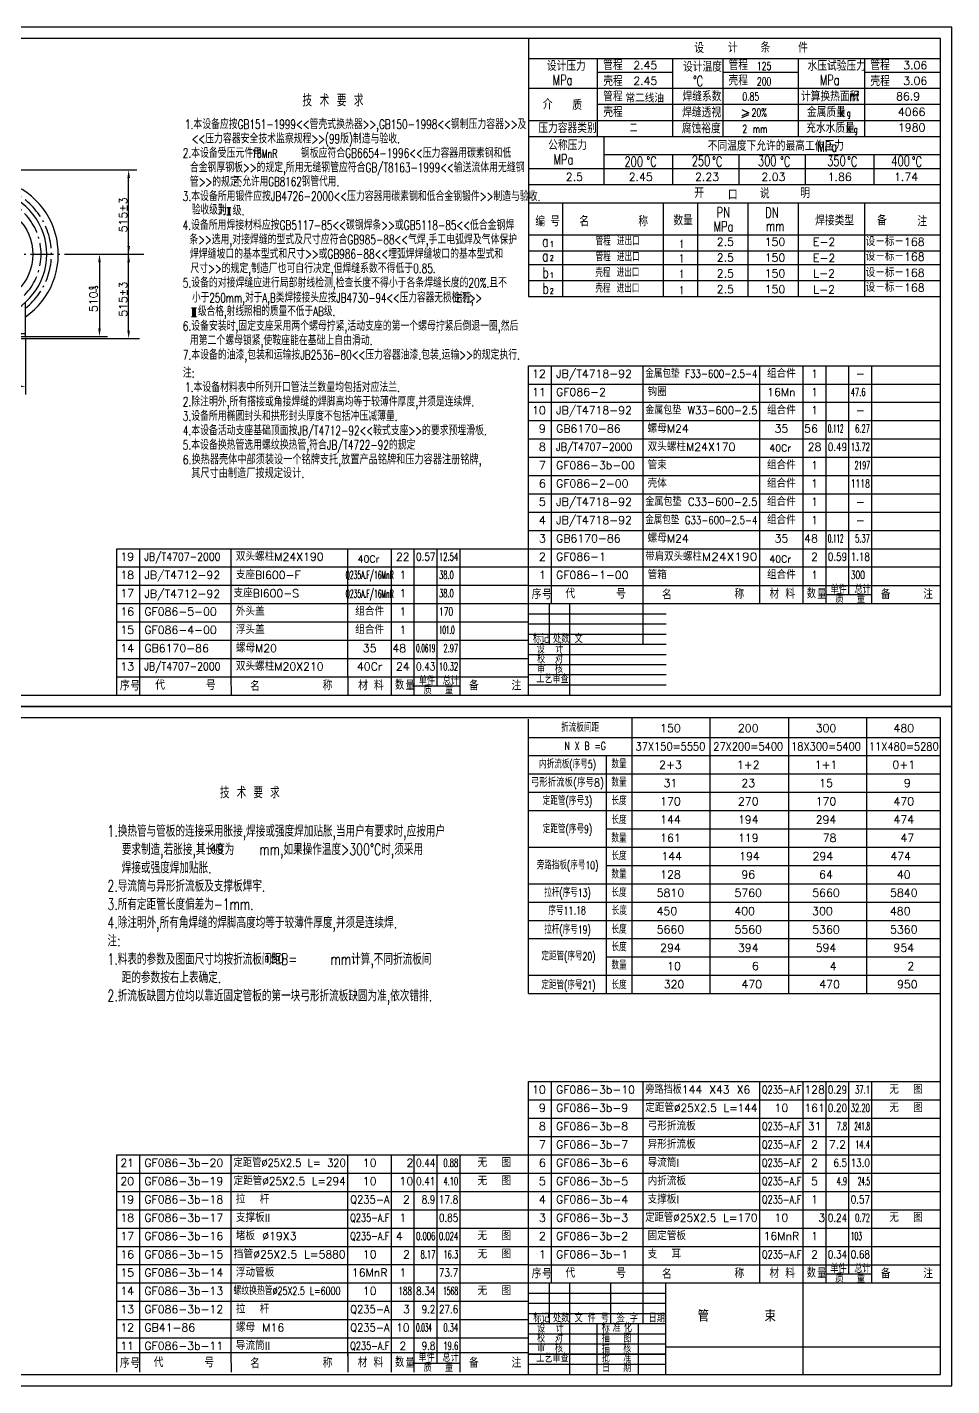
# Model space of a CAD drawing. Extents: x 0 to 2851, y -28 to 1393.
# Drawn here: x 442 to 846, y 787 to 1381 of the extents above; entities that cross this region are included whole.
import ezdxf
from ezdxf.enums import TextEntityAlignment as Align

# ---------------------------------------------------------------- set-up
doc = ezdxf.new("R2010")
doc.units = 0
doc.header["$LTSCALE"] = 8
doc.header["$MEASUREMENT"] = 0
doc.linetypes.add('CENTER', pattern=[1.85, 1.25, -0.25, 0.1, -0.25])
doc.layers.get('0').update_dxf_attribs({"linetype": 'CONTINUOUS'})
for name, color, linetype in [('1', 1, 'CONTINUOUS'), ('CC', 3, 'CONTINUOUS'), ('CW', 1, 'CONTINUOUS'), ('HZ', 1, 'CONTINUOUS'), ('X', 3, 'CONTINUOUS'), ('ZX', 1, 'CENTER')]:
    doc.layers.add(name, color=color, linetype=linetype)
doc.styles.add('HZ', font='txt', dxfattribs={"bigfont": 'hztxt'})

# ---------------------------------------------------------------- blocks, each defined once
blk = doc.blocks.new('ZTR11')
for p, q in [((399.73, 231.77), (399.73, 233.7)), ((399.73, 233.7), (401.67, 233.7)), ((402.11, 231.77), (399.73, 231.77)), ((401.51, 233.7), (402.31, 234.62)), ((419.05, 233.7), (401.56, 233.7)), ((401.97, 231.77), (419.05, 231.77)), ((402.11, 231.77), (404.23, 228.56)), ((402.31, 234.62), (416.47, 234.62)), ((416.53, 231.77), (414.54, 228.54)), ((416.47, 234.62), (424.27, 234.62)), ((417.27, 233.7), (416.47, 234.62)), ((426.86, 233.7), (419.05, 233.7)), ((419.05, 231.77), (419.05, 233.7)), ((426.86, 231.77), (419.05, 231.77)), ((424.34, 231.77), (422.16, 228.67)), ((425.08, 233.7), (424.27, 234.62)), ((426.86, 231.77), (426.86, 233.7)), ((404.23, 215.83), (404.23, 228.6)), ((404.34, 228.54), (422.53, 228.54)), ((414.53, 219.71), (414.53, 228.6)), ((417.58, 225.98), (417.58, 226.85)), ((423.77, 226.85), (417.58, 226.85)), ((417.59, 224.72), (417.59, 225.98)), ((419.15, 227.87), (418.63, 227.87)), ((418.63, 227.87), (418.63, 226.85)), ((420.69, 227.87), (419.15, 227.87)), ((419.66, 227.87), (419.66, 226.86)), ((420.69, 227.87), (422.24, 227.87)), ((421.72, 227.87), (421.72, 226.85)), ((422.24, 227.87), (422.75, 227.87)), ((422.53, 228.54), (422.53, 227.87)), ((422.75, 227.87), (422.75, 226.85)), ((423.77, 226.85), (423.77, 224.72)), ((418.71, 223.92), (417.59, 224.72)), ((423.77, 224.72), (417.59, 224.72)), ((418.71, 223.92), (418.71, 219.77)), ((422.63, 223.92), (418.71, 223.92)), ((423.77, 224.72), (422.63, 223.92)), ((422.63, 223.92), (422.63, 219.12)), ((404.24, 166.93), (404.24, 179.65)), ((398.11, 161.77), (398.11, 176.83)), ((414.54, 166.93), (414.54, 175.86)), ((418.71, 171.55), (418.71, 175.71)), ((422.63, 171.55), (422.63, 176.35)), ((436.11, 161.77), (436.11, 176.83)), ((402.11, 163.7), (404.23, 166.91)), ((404.34, 166.93), (414.54, 166.93)), ((416.53, 163.7), (414.54, 166.93)), ((417.58, 169.49), (417.58, 168.63)), ((423.77, 168.63), (417.58, 168.63)), ((418.71, 171.55), (417.59, 170.75)), ((423.77, 170.75), (417.59, 170.75)), ((417.59, 170.75), (417.59, 169.49)), ((418.63, 167.6), (418.63, 168.63)), ((419.15, 167.6), (418.63, 167.6)), ((422.63, 171.55), (418.71, 171.55)), ((420.69, 167.6), (419.15, 167.6)), ((419.66, 167.6), (419.66, 168.61)), ((420.69, 167.6), (422.24, 167.6)), ((421.72, 167.6), (421.72, 168.63)), ((422.24, 167.6), (422.75, 167.6)), ((423.77, 170.75), (422.63, 171.55)), ((422.75, 167.6), (422.75, 168.63)), ((423.77, 168.63), (423.77, 170.75)), ((399.73, 162.97), (398.11, 162.97)), ((417.11, 161.77), (398.11, 161.77)), ((403.6, 163.7), (399.73, 163.7)), ((399.73, 163.7), (399.73, 161.77)), ((401.51, 161.77), (402.31, 160.85)), ((402.31, 160.85), (416.47, 160.85)), ((403.6, 163.7), (415.18, 163.7)), ((415.18, 163.7), (419.05, 163.7)), ((417.27, 161.77), (416.47, 160.85)), ((416.47, 160.85), (424.27, 160.85)), ((417.11, 161.77), (436.11, 161.77)), ((419.05, 163.7), (419.05, 161.77)), ((436.11, 162.97), (419.05, 162.97)), ((425.08, 161.77), (424.27, 160.85)), ((436.11, 161.77), (436.11, 162.97))]:
    blk.add_line(p, q)
blk.add_circle((417.11, 197.74), 22.12)
for radius, start, end in [(33.28, 112.76542, 235.18058), (28.25, 89.05247, 95.23659), (33.28, 304.81942, 78.93858), (28.25, 117.1155, 242.89637), (28.25, 283.63788, 76.36212), (28.25, 264.77842, 270.94753)]:
    blk.add_arc((417.11, 197.74), radius, start, end)
at = {"layer": 'CC'}
for p, q in [((409.39, 235.89), (409.39, 263.13)), ((417.11, 262.9), (417.11, 240.27)), ((420.68, 235.26), (420.68, 243.9)), ((405.89, 240.87), (402.39, 240.87)), ((409.39, 240.87), (417.11, 240.87)), ((420.61, 240.87), (424.11, 240.87)), ((424.29, 234.63), (484.7, 234.63)), ((481.14, 164.34), (481.14, 232.17)), ((462.11, 197.74), (487.76, 197.74)), ((468.4, 194.24), (468.4, 164.34)), ((398.11, 162.23), (398.11, 136.47)), ((402.52, 145.93), (402.52, 165.78)), ((424.28, 160.84), (485.87, 160.84)), ((432.11, 165.63), (432.11, 145.91)), ((436.11, 161.77), (471.9, 161.77)), ((436.11, 161.13), (436.11, 136.47)), ((406.02, 148.42), (428.61, 148.42)), ((432.61, 139.97), (401.61, 139.97))]:
    blk.add_line(p, q, dxfattribs=at)
for centre in [(408.74, 267.18), (416.97, 266.9), (408.98, 127.74), (417.37, 127.74)]:
    blk.add_circle(centre, 4, dxfattribs=at)
for points in [[(405.89, 240.29), (405.89, 241.45), (409.39, 240.87)], [(420.61, 240.29), (420.61, 241.45), (417.11, 240.87)], [(481.72, 231.05), (480.56, 231.05), (481.14, 234.55)], [(468.98, 194.24), (467.81, 194.24), (468.4, 197.74)], [(481.72, 194.24), (480.55, 194.24), (481.14, 197.74)], [(481.72, 201.28), (480.56, 201.28), (481.14, 197.78)], [(468.98, 165.31), (467.81, 165.31), (468.4, 161.81)], [(481.72, 164.36), (480.56, 164.36), (481.14, 160.86)], [(406.02, 147.83), (406.02, 149), (402.52, 148.42)], [(428.61, 147.83), (428.61, 149), (432.11, 148.42)], [(401.61, 139.38), (401.61, 140.55), (398.11, 139.97)], [(432.61, 139.38), (432.61, 140.55), (436.11, 139.97)]]:
    blk.add_solid(points, dxfattribs=at)
at = {"layer": 'ZX'}
for p, q in [((417.11, 240.65), (417.11, 157.11)), ((401.02, 234.99), (401.02, 231.13)), ((409.39, 157.49), (409.39, 235.89)), ((417.76, 234.99), (417.76, 231.13)), ((420.68, 209.31), (420.68, 235.26)), ((425.57, 234.99), (425.57, 231.13)), ((420.68, 209.97), (420.68, 157.49)), ((379.05, 197.74), (462.11, 197.74)), ((417.76, 160.48), (417.76, 164.35)), ((425.57, 160.48), (425.57, 164.35)), ((409.32, 131.74), (409.32, 139.57)), ((417.11, 139.05), (417.11, 131.67))]:
    blk.add_line(p, q, dxfattribs=at)
for radius, start, end in [(30.28, 87.10739, 94.88548), (30.28, 308.87118, 79.25927), (30.28, 115.16984, 231.12882), (25.74, 120.02241, 240.35257), (25.74, 86.44787, 95.75011), (25.74, 282.72569, 77.43541), (25.74, 264.26638, 273.55213)]:
    blk.add_arc((417.11, 197.74), radius, start, end, dxfattribs=at)
at = {"style": 'HZ', "width": 0.7}
for s, height, p in [('a', 5, (408.02, 265.59)), ('1', 2, (410.65, 265.82)), ('b', 5, (416.23, 264.61)), ('1', 2, (418.79, 264.91)), ('a', 5, (408.15, 126.11)), ('2', 2, (410.68, 126.11)), ('b', 5, (416.89, 125.45)), ('2', 2, (419.51, 126.11))]:
    blk.add_text(s, height=height, dxfattribs=at).set_placement(p, align=Align.CENTER)
at = {"layer": 'X', "style": 'HZ', "width": 0.7}
for s, p in [('0', (465.59, 182.32)), ('-5', (467.66, 181.06))]:
    blk.add_text(s, height=1.7, rotation=90, dxfattribs=at).set_placement(p)
blk = doc.blocks.new('GSB2')
for p, q in [((655.94, 169.92), (655.94, 289.92)), ((701.11, 290.34), (701.11, 169.92)), ((735.15, 290.37), (735.15, 169.92)), ((769.61, 290.37), (769.61, 169.92)), ((803.66, 290.37), (803.66, 169.92)), ((690.04, 169.92), (690.04, 273.92)), ((655.94, 169.92), (835.94, 169.92))]:
    blk.add_line(p, q)
at = {"layer": '1'}
for p, q in [((655.94, 281.92), (835.94, 281.92)), ((655.94, 273.92), (835.94, 273.92)), ((655.94, 265.92), (835.94, 265.92)), ((655.94, 257.92), (835.94, 257.92)), ((655.94, 249.92), (835.94, 249.92)), ((690.04, 241.92), (835.94, 241.92)), ((655.94, 233.92), (835.94, 233.92)), ((690.04, 225.92), (835.94, 225.92)), ((655.94, 217.92), (835.94, 217.92)), ((655.94, 209.92), (835.94, 209.92)), ((655.94, 201.92), (835.94, 201.92)), ((655.94, 193.92), (835.94, 193.92)), ((690.04, 185.92), (835.94, 185.92)), ((655.94, 177.92), (835.94, 177.92))]:
    blk.add_line(p, q, dxfattribs=at)
at = {"layer": 'CC', "style": 'HZ', "width": 0.7}
blk.add_text('.18', height=3.5, dxfattribs=at).set_placement((675.75, 204.51))
at = {"layer": 'X', "style": 'HZ', "width": 0.7}
for s, p in [('折流板间距', (678.5, 284.41)), ('  N X B =G', (678.5, 276.41)), ('内折流板(序号5)', (673, 268.41)), ('数量', (695.5, 268.41)), ('数量', (695.5, 260.41)), ('定距管(序号3)', (673, 252.41)), ('长度', (695.5, 252.41)), ('定距管(序号9)', (673, 240.03)), ('长度', (695.5, 244.03)), ('数量', (695.5, 236.03)), ('长度', (695.5, 228.26)), ('旁路挡板(序号10)', (673, 224.26)), ('数量', (695.5, 220.26)), ('拉杆(序号13)', (673, 212.26)), ('长度', (695.5, 212.26)), ('序号11', (670.06, 204.37)), ('长度', (695.63, 204.37)), ('拉杆(序号19)', (673, 196.14)), ('长度', (695.5, 196.14)), ('长度', (695.53, 188.44)), ('定距管(序号20)', (673.41, 184.44)), ('数量', (695.53, 180.44)), ('定距管(序号21)', (673.41, 171.86)), ('长度', (695.53, 171.86))]:
    blk.add_text(s, height=3.5, dxfattribs=at).set_placement(p, align=Align.CENTER)
at = {"layer": 'X', "style": 'HZ', "width": 1.015873}
blk.add_text('弓形折流板(序号8)', height=3.5, dxfattribs=at).set_placement((657, 260.41), (689, 260.41), align=Align.FIT)

msp = doc.modelspace()

# ---------------------------------------------------------------- linework, layer by layer
for p, q in [((841.31, 1375.6), (30.31, 1375.6)), ((661.31, 1375.6), (661.31, 1262.87)), ((841.31, 1088.6), (841.31, 1375.6)), ((661.31, 1366.87), (841.31, 1366.87)), ((661.31, 1332.87), (841.31, 1332.87)), ((661.31, 1318.87), (841.31, 1318.87)), ((661.31, 1311.87), (841.31, 1311.87)), ((661.31, 1303.87), (841.31, 1303.87)), ((661.31, 1289.87), (841.31, 1289.87)), ((661.31, 1262.87), (841.31, 1262.87)), ((661.31, 1232.6), (841.31, 1232.6)), ((661.31, 1136.6), (661.31, 1232.6)), ((671.31, 1136.6), (671.31, 1232.6)), ((711.31, 1136.6), (711.31, 1232.6)), ((762.31, 1136.6), (762.31, 1232.6)), ((781.31, 1136.6), (781.31, 1232.6)), ((791.31, 1136.6), (791.31, 1232.6)), ((801.31, 1136.6), (801.31, 1232.6)), ((811.31, 1136.6), (811.31, 1232.6)), ((481.31, 1152.6), (661.31, 1152.6)), ((481.31, 1096.6), (481.31, 1152.6)), ((491.31, 1096.6), (491.31, 1152.6)), ((531.31, 1096.6), (531.31, 1152.6)), ((582.31, 1096.6), (582.31, 1152.6)), ((601.31, 1096.6), (601.31, 1152.6)), ((611.31, 1096.6), (611.31, 1152.6)), ((621.31, 1096.6), (621.31, 1152.6)), ((631.31, 1096.6), (631.31, 1152.6)), ((661.31, 1088.6), (661.31, 1136.55)), ((661.31, 1136.52), (841.31, 1136.52)), ((671.31, 1128.6), (671.31, 1136.55)), ((711.36, 1110.85), (711.36, 1136.58)), ((762.37, 1128.6), (762.37, 1136.6)), ((781.31, 1128.6), (781.31, 1136.6)), ((791.31, 1128.6), (791.31, 1136.55)), ((801.31, 1132.6), (801.31, 1136.6)), ((811.31, 1128.6), (811.31, 1136.55)), ((661.31, 1128.6), (841.31, 1128.6)), ((670.29, 1128.65), (670.29, 1110.85)), ((679.31, 1088.6), (679.31, 1128.65)), ((661.31, 1115.24), (721.37, 1115.24)), ((661.31, 1110.8), (721.37, 1110.8)), ((481.31, 1088.62), (481.31, 1096.62)), ((481.31, 1096.62), (661.31, 1096.62)), ((491.31, 1088.64), (491.31, 1096.64)), ((531.36, 1088.64), (531.31, 1096.64)), ((582.37, 1088.64), (582.37, 1096.64)), ((601.31, 1088.64), (601.31, 1096.64)), ((611.31, 1088.64), (611.31, 1096.64)), ((621.31, 1092.64), (621.31, 1096.64)), ((631.31, 1088.64), (631.31, 1096.64)), ((30.31, 1088.6), (841.31, 1088.6)), ((841.31, 1078.6), (30.31, 1078.6)), ((841.31, 791.6), (841.31, 1078.6)), ((661.31, 919.59), (841.31, 919.59)), ((661.31, 839.59), (661.31, 919.59)), ((671.31, 839.59), (671.31, 919.59)), ((711.31, 839.59), (711.31, 919.59)), ((762.31, 839.59), (762.31, 919.59)), ((781.31, 839.59), (781.31, 919.59)), ((791.31, 839.59), (791.31, 919.59)), ((801.31, 839.59), (801.31, 919.59)), ((811.31, 839.59), (811.31, 919.59)), ((481.31, 887.59), (661.31, 887.59)), ((481.31, 799.59), (481.31, 887.59)), ((491.31, 799.59), (491.31, 887.59)), ((531.31, 799.59), (531.31, 887.59)), ((582.31, 799.59), (582.31, 887.59)), ((601.31, 799.59), (601.31, 887.59)), ((611.31, 799.59), (611.31, 887.59)), ((621.31, 799.59), (621.31, 887.59)), ((631.31, 799.59), (631.31, 887.59)), ((661.31, 791.6), (661.31, 839.68)), ((661.31, 839.52), (841.31, 839.52)), ((671.31, 831.6), (671.31, 839.6)), ((711.36, 831.6), (711.31, 839.6)), ((762.37, 831.6), (762.37, 839.6)), ((781.31, 831.6), (781.31, 839.6)), ((791.31, 831.6), (791.31, 839.6)), ((801.31, 835.6), (801.31, 839.6)), ((811.31, 831.6), (811.31, 839.6)), ((661.31, 831.6), (841.31, 831.6)), ((670.29, 831.65), (670.29, 813.85)), ((679.31, 791.6), (679.31, 831.65)), ((697.24, 813.85), (697.24, 831.65)), ((711.36, 813.85), (711.36, 831.65)), ((721.31, 791.6), (721.31, 831.6)), ((781.31, 791.6), (781.31, 831.6)), ((661.31, 818.24), (721.37, 818.24)), ((661.31, 813.8), (721.37, 813.8)), ((691.31, 791.6), (691.31, 813.85)), ((709.31, 791.6), (709.31, 813.85)), ((721.31, 803.6), (841.31, 803.6)), ((481.31, 801.19), (661.43, 801.19)), ((481.31, 792.51), (481.31, 800.51)), ((491.31, 792.52), (491.31, 800.52)), ((531.36, 792.52), (531.31, 800.52)), ((582.37, 792.52), (582.37, 800.52)), ((601.31, 792.52), (601.31, 800.52)), ((611.31, 792.52), (611.31, 800.52)), ((621.31, 796.52), (621.31, 800.52)), ((631.31, 792.52), (631.31, 800.52)), ((661.31, 800.48), (721.37, 800.48)), ((30.31, 791.6), (841.31, 791.6))]:
    msp.add_line(p, q)
at = {"layer": '1'}
for p, q in [((791.31, 1132.6), (811.31, 1132.6)), ((661.31, 1124.12), (721.37, 1124.12)), ((661.31, 1119.68), (721.37, 1119.68)), ((661.31, 1106.36), (721.37, 1106.36)), ((661.31, 1101.92), (721.37, 1101.92)), ((721.37, 1097.48), (661.31, 1097.48)), ((661.31, 1093.04), (721.37, 1093.04)), ((611.31, 1092.64), (631.31, 1092.64)), ((791.31, 835.6), (811.31, 835.6)), ((661.31, 827.12), (721.37, 827.12)), ((661.31, 822.68), (721.37, 822.68)), ((661.31, 809.36), (721.37, 809.36)), ((661.31, 804.92), (721.37, 804.92)), ((611.31, 796.52), (631.31, 796.52)), ((721.37, 800.48), (661.31, 800.48)), ((661.31, 796.04), (721.37, 796.04))]:
    msp.add_line(p, q, dxfattribs=at)
at = {"layer": 'CW'}
for p, q in [((691.31, 1366.87), (691.31, 1332.87)), ((724.31, 1332.87), (724.31, 1366.87)), ((746.31, 1332.87), (746.31, 1366.87)), ((779.31, 1332.87), (779.31, 1366.87)), ((808.31, 1332.87), (808.31, 1366.87)), ((691.31, 1360.87), (724.31, 1360.87)), ((746.31, 1360.87), (779.31, 1360.87)), ((808.31, 1360.87), (841.31, 1360.87)), ((661.31, 1353.87), (841.31, 1353.87)), ((691.31, 1346.87), (841.31, 1346.87)), ((754.51, 1344.66), (757.55, 1343.19)), ((757.55, 1343.19), (754.51, 1341.83)), ((754.51, 1341.11), (757.55, 1342.47)), ((661.31, 1339.87), (841.31, 1339.87)), ((694.31, 1311.87), (694.31, 1332.87)), ((694.31, 1324.87), (841.31, 1324.87)), ((724.31, 1311.87), (724.31, 1324.87)), ((753.31, 1311.87), (753.31, 1324.87)), ((782.31, 1311.87), (782.31, 1324.87)), ((812.31, 1311.87), (812.31, 1324.87)), ((676.31, 1262.87), (676.31, 1303.87)), ((720.31, 1262.87), (720.31, 1303.87)), ((735.31, 1262.87), (735.31, 1303.87)), ((757.31, 1262.87), (757.31, 1303.87)), ((779.31, 1262.87), (779.31, 1303.87)), ((808.31, 1262.87), (808.31, 1303.87)), ((661.31, 1282.87), (841.31, 1282.87)), ((661.31, 1276.87), (841.31, 1276.87)), ((661.31, 1269.87), (841.31, 1269.87))]:
    msp.add_line(p, q, dxfattribs=at)
at = {"layer": 'HZ'}
for p, q in [((529.37, 1301.83), (531.14, 1301.83)), ((529.91, 1301.83), (529.91, 1298.58)), ((530.6, 1301.83), (530.6, 1298.58)), ((529.37, 1298.58), (531.14, 1298.58)), ((513.94, 1257.83), (516.08, 1257.83)), ((513.94, 1254.18), (516.08, 1254.18)), ((514.33, 1257.83), (514.33, 1254.18)), ((514.9, 1257.83), (514.9, 1254.18)), ((515.56, 1257.83), (515.56, 1254.18))]:
    msp.add_line(p, q, dxfattribs=at)
at = {"layer": 'X'}
for p, q in [((846.31, 1380.6), (5.31, 1380.6)), ((846.31, 1083.6), (846.31, 1380.6)), ((661.31, 1224.6), (841.31, 1224.6)), ((661.31, 1216.6), (841.31, 1216.6)), ((661.31, 1208.6), (841.31, 1208.6)), ((661.31, 1200.6), (841.31, 1200.6)), ((661.31, 1192.6), (841.31, 1192.6)), ((661.31, 1184.6), (841.31, 1184.6)), ((661.31, 1176.6), (841.31, 1176.6)), ((661.31, 1168.6), (841.31, 1168.6)), ((661.31, 1160.6), (841.31, 1160.6)), ((661.31, 1152.6), (841.31, 1152.6)), ((481.31, 1144.6), (661.31, 1144.6)), ((661.31, 1144.6), (841.31, 1144.6)), ((481.31, 1136.6), (661.31, 1136.6)), ((481.31, 1128.6), (661.31, 1128.6)), ((481.31, 1120.6), (661.31, 1120.6)), ((481.31, 1112.6), (661.31, 1112.6)), ((481.31, 1104.6), (661.31, 1104.6)), ((846.31, 1083.6), (5.31, 1083.6)), ((5.31, 1083.6), (846.31, 1083.6)), ((846.31, 786.6), (846.31, 1083.6)), ((661.31, 911.59), (841.31, 911.59)), ((661.31, 903.59), (841.31, 903.59)), ((661.31, 895.59), (841.31, 895.59)), ((661.31, 887.59), (841.31, 887.59)), ((481.31, 879.59), (661.31, 879.59)), ((661.31, 879.59), (841.31, 879.59)), ((481.31, 871.59), (661.31, 871.59)), ((661.31, 871.59), (841.31, 871.59)), ((481.31, 863.59), (661.31, 863.59)), ((661.31, 863.59), (841.31, 863.59)), ((481.31, 855.59), (661.31, 855.59)), ((661.31, 855.59), (841.31, 855.59)), ((481.31, 847.59), (661.31, 847.59)), ((661.31, 847.59), (841.31, 847.59)), ((481.31, 839.59), (661.31, 839.59)), ((481.31, 831.59), (661.31, 831.59)), ((481.31, 823.59), (661.31, 823.59)), ((481.31, 815.59), (661.31, 815.59)), ((481.31, 807.59), (661.31, 807.59)), ((5.31, 786.6), (846.31, 786.6)), ((5.31, 786.6), (846.31, 786.6))]:
    msp.add_line(p, q, dxfattribs=at)

# ---------------------------------------------------------------- block references
for name, p in [('ZTR11', (5.31, 1083.6)), ('GSB2', (5.31, 788.19))]:
    msp.add_blockref(name, p)

# ---------------------------------------------------------------- texts
at = {"layer": 'CC', "style": 'HZ'}
for s, p in [('515%%P3 ', (485.81, 1300.1)), ('515%%P3 ', (485.81, 1263.2)), ('510 ', (472.81, 1262.1))]:
    msp.add_text(s, height=3.5, rotation=90, dxfattribs=at).set_placement(p, align=Align.CENTER)
for s, height, p in [('40Cr', 3, (771.31, 1195.1)), ('40Cr', 3, (591.31, 1146.6)), ('40Cr', 3, (771.31, 1146.6)), ('49', 3.5, (524.99, 1019.62)), ('150', 3.5, (550.01, 971.51))]:
    msp.add_text(s, height=height, dxfattribs=at).set_placement(p, align=Align.CENTER)
at = {"layer": 'CW', "style": 'HZ', "width": 0.7}
for s, height, p in [('设', 4.5, (733.72, 1369.34)), ('计', 4.5, (748.4, 1369.4)), ('条', 4.5, (762.66, 1369.52)), ('件', 4.5, (779.13, 1369.46)), ('设计压力', 4.5, (669.27, 1361.49)), ('管程', 4.5, (693.92, 1361.88)), ('管程', 4.5, (748.7, 1361.88)), ('水压试验压力', 4.5, (783.23, 1361.49)), ('管程', 4.5, (810.7, 1361.88)), ('设计温度', 4.5, (728.82, 1361.1)), ('125', 3.5, (761.1, 1361.86)), ('MPa', 4.5, (671.85, 1355.28)), ('壳程', 4.5, (693.92, 1354.89)), ('%%DC', 4.5, (733.17, 1354.78)), ('壳程', 4.5, (748.7, 1355.15)), ('200', 3.5, (761.1, 1355.11)), ('MPa', 4.5, (788.61, 1355.28)), ('壳程', 4.5, (810.7, 1354.89)), ('介', 4.5, (667.5, 1344.76)), ('质', 4.5, (680.39, 1344.37)), ('管程', 4.5, (693.92, 1348.13)), ('焊缝系数', 4.5, (728.58, 1348.16)), ('0.85', 3.5, (754.74, 1348.51)), ('计算换热面积', 4.5, (780.36, 1348.19)), ('m', 4.5, (801.48, 1348.19)), ('2', 1.5, (804.66, 1351.1)), ('壳程', 4.5, (693.92, 1341.34)), ('焊缝透视', 4.5, (728.43, 1341.17)), ('20%', 3.5, (758.78, 1341.54)), ('金属质量', 4.5, (782.97, 1341.34)), ('k', 4.5, (797.07, 1341.34)), ('g', 3, (800.38, 1341.63)), ('压力容器类别', 4.5, (665.54, 1334.31)), ('腐蚀裕度', 4.5, (728.26, 1334.18)), ('2', 3.5, (754.74, 1334.34)), ('mm', 3.5, (759.34, 1334.34)), ('充水水质量', 4.5, (782.65, 1334.35)), ('k', 4.5, (800.13, 1334.49)), ('公称压力', 4.5, (669.83, 1326.82)), ('不同温度下允许的最高工作压力', 4.5, (739.59, 1326.55)), ('MPa', 4.5, (787.54, 1326.16)), ('g', 3, (803.44, 1334.49)), ('MPa', 4.5, (672.21, 1320.53)), ('%%DC', 4.5, (712.84, 1319.56)), ('%%DC', 4.5, (741.55, 1319.56)), ('%%DC', 4.5, (771.23, 1319.56)), ('%%DC', 4.5, (800.56, 1319.56)), ('%%DC', 4.5, (828.8, 1319.56)), ('开', 4.5, (733.72, 1305.96)), ('口', 4.5, (748.4, 1305.19)), ('说', 4.5, (762.42, 1305.74)), ('明', 4.5, (780.03, 1305.91)), ('PN', 4.5, (743.49, 1297.36)), ('DN', 4.5, (764.77, 1297.28)), ('编', 4.5, (664.25, 1293.55)), ('号', 4.5, (670.76, 1293.55)), ('名', 4.5, (683.48, 1293.55)), ('称', 4.5, (709.26, 1293.55)), ('数量', 4.5, (724.58, 1293.92)), ('MPa', 4.5, (742.2, 1291.21)), ('焊接类型', 4.5, (786.56, 1293.93)), ('备', 4.5, (813.64, 1293.92)), ('注', 4.5, (831.25, 1293.54)), ('管程', 3.519, (690.56, 1285.22)), ('mm', 4.5, (765.05, 1291.45)), ('1', 3.5, (727.12, 1284.06)), ('管程', 3.519, (690.56, 1278.36)), ('1', 3.5, (727.12, 1277.74)), ('壳程', 3.447, (690.49, 1271.5)), ('1', 3.5, (727.12, 1271)), ('壳程', 3.447, (690.49, 1264.63)), ('1', 3.5, (727.12, 1263.82))]:
    msp.add_text(s, height=height, dxfattribs=at).set_placement(p)
for s, p in [('200', (711.31, 1319.53)), ('250', (740.71, 1319.85)), ('300', (769.68, 1319.85)), ('350', (799.93, 1319.85)), ('400', (827.99, 1319.85))]:
    msp.add_text(s, height=4.5, dxfattribs=at).set_placement(p, align=Align.RIGHT)
for p in [(700.13, 1285.23), (700.13, 1278.32), (700.01, 1271.51), (700.01, 1264.6)]:
    msp.add_text('    进出口', height=3.5, dxfattribs=at).set_placement(p, align=Align.CENTER)
at = {"layer": 'HZ', "style": 'HZ'}
for s, height, width, p in [('          技 术 要 求', 5.25, 0.7, (526.79, 1345.97)), ('1.本设备应按GB151-1999<<管壳式换热器>>,GB150-1998<<钢制压力容器>>及', 4.095, 0.7, (511.05, 1336.11)), ('  <<压力容器安全技术监察规程>>(99版)制造与验收.', 4.095, 0.7, (508.92, 1329.8)), ('2.本设备受压元件用      钢板应符合GB6654-1996<<压力容器用碳素钢和低', 4.095, 0.7, (510.13, 1323.51)), ('  合金钢厚钢板>>的规定,所用无缝钢管应符合GB/T8163-1999<<输送流体用无缝钢', 4.095, 0.7, (508.11, 1317.2)), ('  管>>的规定.', 4.095, 0.7, (508.11, 1310.91)), ('不允许用GB8162钢管代用.', 4, 0.7, (532.37, 1311.05)), ('3.本设备所用锻件应按JB4726-2000<<压力容器用碳素钢和低合金钢锻件>>制造与验收. ', 4.095, 0.7, (510.12, 1304.61)), ('验收级别', 4, 0.7, (514.1, 1298.73)), ('  为 级.', 4.095, 0.7, (520.42, 1298.31)), ('4.设备所用焊接材料应按GB5117-85<<碳钢焊条>>或GB5118-85<<低合金钢焊', 4.095, 0.7, (510.05, 1292.01)), ('  条>>选用,对接焊缝的型式及尺寸应符合GB985-88<<气焊,手工电弧焊及气体保护', 4.095, 0.7, (507.89, 1285.71)), ('  焊焊缝坡口的基本型式和尺寸>>或GB986-88<<埋弧焊焊缝坡口的基本型式和', 4.095, 0.7, (508.15, 1279.41)), ('a', 5, 0.7, (667.22, 1284.54)), ('1', 2.45, 0.7, (670.54, 1284.54)), ('  尺寸>>的规定,制造厂也可自行决定,但焊缝系数不得低于0.85.', 4.095, 0.7, (508.37, 1273.1)), ('a', 5, 0.7, (667.22, 1278.16)), ('2', 2.34, 0.7, (670.54, 1278.49)), ('5.设备的对接焊缝应进行局部射线检测,检查长度不得小于各条焊缝长度的20%.且不', 4.095, 0.7, (510.13, 1266.81)), ('b', 4.89, 0.7, (667.32, 1270.86)), ('1', 2.45, 0.7, (670.54, 1270.96)), ('b', 4.89, 0.7, (667.32, 1263.95)), ('2', 2.34, 0.7, (670.54, 1264.07)), ('小于250mm,对于A,B类焊接接头应按JB4730-94<<压力容器无损检测>>', 4, 0.7, (514.16, 1260.27)), ('进行,', 4, 0.7, (628.51, 1260.01)), ('级合格,射线照相的质量不低于AB级.', 4, 0.7, (516.76, 1254.34)), ('6.设备安装时,固定支座采用两个螺母拧紧,活动支座的第一个螺母拧紧后倒退一圈,然后', 4.095, 0.7, (510.13, 1247.9)), ('  用第二个螺母锁紧,使鞍座能在基础上自由滑动.', 4.095, 0.7, (508.08, 1241.61)), ('7.本设备的油漆,包装和运输按JB2536-80<<压力容器油漆.包装.运输>>的规定执行.', 4.095, 0.7, (510.14, 1235.3)), ('注:', 4.095, 0.7, (510.14, 1227.43)), ('1.本设备材料表中所列开口管法兰数量均包括对应法兰.', 4.095, 0.7, (511.11, 1221.13)), ('2.除注明外,所有搭接或角接焊缝的焊脚高均等于较薄件厚度,并须是连续焊.', 4.095, 0.7, (510.13, 1214.82)), ('3.设备所用椭圆封头和拱形封头厚度不包括冲压减薄量.', 4.095, 0.7, (510.13, 1208.52)), ('4.本设备活动支座基础顶面按JB/T4712-92<<鞍式支座>>的要求预埋滑板.', 4.095, 0.7, (510.14, 1202.23)), ('5.本设备换热管选用螺纹换热管,符合JB/T4722-92的规定      ', 4.095, 0.7, (510.13, 1195.92)), ('.', 3.6, 0.7, (604.65, 1196.03)), ('6.换热器壳体中部须装设一个铭牌支托,放置产品铭牌和压力容器注册铭牌,', 3.96, 0.75, (510.09, 1189.52)), ('其尺寸由制造厂按规定设计.', 3.96, 0.75, (513.81, 1183.52)), ('序', 4.2, 0.75, (662.64, 1130.63)), ('号', 4.2, 0.75, (667.17, 1130.5)), ('代', 4.2, 0.75, (677.39, 1130.87)), ('号', 4.2, 0.75, (699.57, 1130.79)), ('名', 4.2, 0.75, (719.6, 1130.4)), ('称', 4.2, 0.75, (751.28, 1130.7)), ('材', 4.2, 0.75, (766.6, 1130.82)), ('料', 4.2, 0.75, (773.48, 1130.82)), ('数', 3.94, 0.75, (782.91, 1130.95)), ('量', 3.94, 0.75, (787.44, 1130.68)), ('单件', 3.5, 0.75, (793.28, 1132.93)), ('总计', 3.5, 0.75, (803.77, 1132.93)), ('备', 4.2, 0.75, (815.27, 1130.63)), ('注', 4.2, 0.75, (833.83, 1130.63)), ('质', 3.5, 0.75, (795.42, 1129)), ('量', 3.5, 0.75, (804.78, 1128.97)), ('标记', 3.5, 0.75, (663.22, 1111.41)), ('设', 3.5, 0.75, (664.84, 1107.02)), ('处数', 3.5, 0.75, (671.96, 1111.41)), ('计', 3.5, 0.75, (672.95, 1107.02)), ('文', 3.5, 0.75, (681.39, 1111.41)), ('校', 3.5, 0.75, (665, 1102.63)), ('对', 3.5, 0.75, (672.78, 1102.63)), ('审', 3.5, 0.75, (665, 1098.24)), ('核', 3.5, 0.75, (672.78, 1098.24)), ('序', 4.2, 0.75, (482.64, 1090.67)), ('号', 4.2, 0.75, (487.17, 1090.54)), ('代', 4.2, 0.75, (498.06, 1090.9)), ('号', 4.2, 0.75, (520.24, 1090.83)), ('名', 4.2, 0.75, (539.6, 1090.44)), ('称', 4.2, 0.75, (571.28, 1090.73)), ('材', 4.2, 0.75, (586.81, 1090.73)), ('料', 4.2, 0.75, (593.69, 1090.73)), ('数', 3.94, 0.75, (602.91, 1090.99)), ('量', 3.94, 0.75, (607.44, 1090.71)), ('单件', 3.5, 0.75, (613.28, 1092.99)), ('总计', 3.5, 0.75, (623.74, 1092.99)), ('备', 4.2, 0.75, (635.27, 1090.66)), ('注', 4.2, 0.75, (653.83, 1090.66)), ('工艺审查', 3.5, 0.75, (664.65, 1093.85)), ('质', 3.5, 0.75, (615.42, 1089.03)), ('量', 3.5, 0.75, (624.78, 1089.01)), ('           技 术 要 求', 5, 0.7, (489.03, 1043.47)), ('1.换热管与管板的连接采用胀接,焊接或强度焊加贴胀,当用户有要求时,应按用户', 5, 0.7, (477.19, 1026.67)), ('  要求制造,若胀接,其长度为   mm,如果操作温度>300%%DC时,须采用', 5, 0.7, (477.19, 1018.67)), ('  焊接或强度焊加贴胀.', 5, 0.7, (477.19, 1010.67)), ('2.导流筒与异形折流板及支撑板焊牢.', 5, 0.7, (477.19, 1002.67)), ('3.所有定距管长度偏差为-1mm.', 5, 0.7, (477.19, 994.67)), ('4.除注明外,所有角焊缝的焊脚高度均等于较薄件厚度,并须是连续焊.', 5, 0.7, (477.19, 986.67)), ('注:', 5, 0.7, (477.19, 978.67)), ('1.料表的参数及图面尺寸均按折流板间距B=    mm计算,不同折流板间', 5, 0.7, (477.19, 970.67)), ('  距的参数按右上表确定.', 5, 0.7, (477.19, 962.67)), ('2.折流板缺圆方位均以靠近固定管板的第一块弓形折流板缺圆为准,依次错排.', 5, 0.7, (477.19, 954.67)), ('序', 4.2, 0.75, (662.64, 833.63)), ('号', 4.2, 0.75, (667.17, 833.5)), ('代', 4.2, 0.75, (677.39, 833.87)), ('号', 4.2, 0.75, (699.57, 833.79)), ('名', 4.2, 0.75, (719.6, 833.4)), ('称', 4.2, 0.75, (751.28, 833.7)), ('材', 4.2, 0.75, (766.6, 833.82)), ('料', 4.2, 0.75, (773.48, 833.82)), ('数', 3.94, 0.75, (782.91, 833.95)), ('量', 3.94, 0.75, (787.44, 833.68)), ('单件', 3.5, 0.75, (793.2, 836.05)), ('总计', 3.5, 0.75, (803.69, 836.05)), ('备', 4.2, 0.75, (815.27, 833.63)), ('注', 4.2, 0.75, (833.83, 833.63)), ('质', 3.5, 0.75, (795.42, 831.88)), ('量', 3.5, 0.75, (804.78, 831.85)), ('标记', 3.5, 0.75, (663.35, 814.41)), ('设', 3.5, 0.75, (665, 810.02)), ('处数', 3.5, 0.75, (671.96, 814.41)), ('计', 3.5, 0.75, (673.11, 810.02)), ('文', 3.5, 0.75, (681.39, 814.41)), ('件', 3.5, 0.75, (687.13, 814.41)), ('号', 3.5, 0.75, (692.86, 814.41)), ('标', 3.5, 0.75, (693.27, 810.02)), ('准', 3.5, 0.75, (698.02, 810.15)), ('签', 3.5, 0.75, (699.83, 814.4)), ('化', 3.5, 0.75, (702.94, 810.15)), ('字', 3.5, 0.75, (705.57, 814.41)), ('日期', 3.5, 0.75, (713.77, 814.41)), ('校', 3.5, 0.75, (665, 805.63)), ('对', 3.5, 0.75, (672.78, 805.63)), ('描', 3.5, 0.75, (693.27, 805.63)), ('图', 3.5, 0.75, (702.7, 805.63)), ('审', 3.5, 0.75, (665, 801.24)), ('核', 3.5, 0.75, (672.78, 801.24)), ('描', 3.5, 0.75, (693.27, 801.05)), ('核', 3.5, 0.75, (702.67, 801.24)), ('序', 4.2, 0.75, (482.64, 794.55)), ('号', 4.2, 0.75, (487.17, 794.42)), ('代', 4.2, 0.75, (497.39, 794.79)), ('号', 4.2, 0.75, (519.57, 794.71)), ('名', 4.2, 0.75, (539.6, 794.32)), ('称', 4.2, 0.75, (571.28, 794.62)), ('材', 4.2, 0.75, (586.6, 794.74)), ('料', 4.2, 0.75, (593.48, 794.74)), ('数', 3.94, 0.75, (602.91, 794.87)), ('量', 3.94, 0.75, (607.44, 794.6)), ('单件', 3.5, 0.75, (613.12, 797.19)), ('质', 3.5, 0.75, (615.42, 792.8)), ('总计', 3.5, 0.75, (623.61, 797.19)), ('量', 3.5, 0.75, (624.78, 792.77)), ('备', 4.2, 0.75, (635.27, 794.55)), ('注', 4.2, 0.75, (653.83, 794.55)), ('工艺审查', 3.5, 0.75, (664.65, 796.85)), ('批', 3.5, 0.75, (693.28, 797.05)), ('日', 3.5, 0.75, (693.28, 792.66)), ('期', 3.5, 0.75, (702.63, 792.66)), ('准', 3.5, 0.75, (702.65, 797.07))]:
    msp.add_text(s, height=height, dxfattribs=dict(at, width=width)).set_placement(p)
at = {"layer": 'HZ', "style": 'HZ', "width": 0.7}
msp.add_text('16MnR', height=3.6, dxfattribs=at).set_placement((545.9, 1323.54), align=Align.CENTER)
at = {"layer": 'X', "style": 'HZ'}
for s, height, p in [('2.45', 3.5, (712.31, 1362.2)), ('3.06', 3.5, (830.31, 1362.2)), ('2.45', 3.5, (712.31, 1355.4)), ('3.06', 3.5, (830.31, 1355.4)), ('常二线油', 3.5, (712.05, 1347.71)), ('86.9  ', 3.5, (830.31, 1348.6)), ('4066 ', 3.5, (830.31, 1341.8)), ('1980 ', 3.5, (830.31, 1335)), ('2.5', 3.5, (681.31, 1313.4)), ('2.45', 3.5, (710.31, 1313.4)), ('2.23', 3.5, (739.31, 1313.4)), ('2.03', 3.5, (768.31, 1313.4)), ('1.86', 3.5, (797.31, 1313.4)), ('1.74', 3.5, (826.31, 1313.4)), ('2.5', 3.5, (747.31, 1285)), ('150', 3.5, (769.01, 1285)), ('E-2', 3.5, (790.47, 1285)), ('设－标－168', 3.5, (821.53, 1285)), ('2.5', 3.5, (747.31, 1278.1)), ('150', 3.5, (769.01, 1278.1)), ('E-2', 3.5, (790.47, 1277.95)), ('设－标－168', 3.5, (821.53, 1278.52)), ('2.5', 3.5, (747.31, 1271.2)), ('150', 3.5, (769.01, 1271.2)), ('L-2', 3.5, (790.47, 1271.2)), ('设－标－168', 3.5, (821.53, 1271.47)), ('2.5', 3.5, (747.31, 1264.3)), ('150', 3.5, (769.01, 1264.3)), ('L-2', 3.5, (790.47, 1264.15)), ('设－标－168', 3.5, (821.53, 1264.98)), ('组合件', 3.5, (771.81, 1227.35)), ('1', 3.5, (786.31, 1227.35)), ('-', 3.5, (806.31, 1227.35)), ('16Mn', 3.5, (771.81, 1219.35)), ('1', 3.5, (786.31, 1219.35)), ('组合件', 3.5, (771.81, 1211.35)), ('1', 3.5, (786.31, 1211.35)), ('-', 3.5, (806.31, 1211.35)), ('35', 3.5, (771.81, 1203.35)), ('56 ', 3.5, (786.31, 1203.35)), ('28', 3.5, (786.31, 1195.35)), ('组合件', 3.5, (771.81, 1187.35)), ('1', 3.5, (786.31, 1187.35)), ('组合件', 3.5, (771.81, 1179.35)), ('1', 3.5, (786.31, 1179.35)), ('组合件', 3.5, (771.81, 1171.35)), ('1', 3.5, (786.31, 1171.35)), ('-', 3.5, (806.31, 1171.35)), ('组合件', 3.5, (771.81, 1163.35)), ('1', 3.5, (786.31, 1163.35)), ('-', 3.5, (806.31, 1163.35)), ('35', 3.5, (771.81, 1155.35)), ('48 ', 3.5, (786.31, 1155.35)), ('22', 3.5, (606.31, 1147.35)), ('2', 3.5, (786.31, 1147.35)), ('1', 3.5, (606.31, 1139.35)), ('组合件', 3.5, (771.81, 1139.35)), ('1', 3.5, (786.31, 1139.35)), ('1', 3.5, (606.31, 1131.35)), ('组合件', 3.5, (591.81, 1123.35)), ('1', 3.5, (606.31, 1123.35)), ('组合件', 3.5, (591.81, 1115.35)), ('1', 3.5, (606.31, 1115.35)), ('35', 3.5, (591.81, 1107.35)), ('48 ', 3.5, (606.31, 1107.35)), ('40Cr', 3.5, (591.81, 1099.35)), ('24', 3.5, (606.31, 1099.35)), ('150', 3.5, (723.31, 1072.39)), ('200', 3.5, (757.31, 1072.39)), ('300', 3.5, (791.31, 1072.39)), ('480', 3.5, (825.31, 1072.39)), ('2+3', 3.5, (723.31, 1056.39)), ('1+2', 3.5, (757.31, 1056.39)), ('1+1', 3.5, (791.31, 1056.39)), ('0+1', 3.5, (825.31, 1056.39)), ('31', 3.5, (723.31, 1048.39)), ('23', 3.5, (757.31, 1048.39)), ('15', 3.5, (791.31, 1048.39)), (' 9', 3.5, (825.31, 1048.39)), ('170', 3.5, (723.31, 1040.39)), ('270', 3.5, (757.31, 1040.39)), ('170', 3.5, (791.31, 1040.39)), ('470', 3.5, (825.31, 1040.39)), ('144', 3.5, (723.31, 1032.39)), ('194', 3.5, (757.31, 1032.39)), ('294', 3.5, (791.31, 1032.39)), ('474', 3.5, (825.31, 1032.39)), ('161', 3.5, (723.31, 1024.39)), ('119', 3.5, (757.31, 1024.39)), (' 78', 3.5, (791.31, 1024.39)), (' 47', 3.5, (825.31, 1024.39)), ('144', 3.5, (723.83, 1016.39)), ('194', 3.5, (757.83, 1016.39)), ('294', 3.5, (789.93, 1016.39)), ('474', 3.5, (823.93, 1016.39)), ('128', 3.5, (723.31, 1008.39)), ('96', 3.5, (757.31, 1008.39)), ('64', 3.5, (791.31, 1008.39)), ('40', 3.5, (825.31, 1008.39)), ('5810', 3.5, (723.31, 1000.39)), ('5760', 3.5, (757.31, 1000.39)), ('5660', 3.5, (791.31, 1000.39)), ('5840', 3.5, (825.31, 1000.39)), ('450 ', 3.5, (723.31, 992.39)), ('400 ', 3.5, (757.31, 992.39)), ('300 ', 3.5, (791.31, 992.39)), ('480 ', 3.5, (825.31, 992.39)), ('5660', 3.5, (723.31, 984.39)), ('5560', 3.5, (757.31, 984.39)), ('5360', 3.5, (791.31, 984.39)), ('5360', 3.5, (825.31, 984.39)), ('294', 3.5, (723.31, 976.39)), ('394', 3.5, (757.31, 976.39)), ('594', 3.5, (791.31, 976.39)), ('954', 3.5, (825.31, 976.39)), (' 10', 3.5, (723.31, 968.39)), ('  6', 3.5, (757.31, 968.39)), ('  4', 3.5, (791.31, 968.39)), ('  2', 3.5, (825.31, 968.39)), (' 320', 3.5, (723.31, 960.39)), (' 470', 3.5, (757.31, 960.39)), (' 470', 3.5, (791.31, 960.39)), (' 950', 3.5, (825.31, 960.39)), ('128', 3.5, (786.31, 914.34)), ('无  图', 3.5, (826.31, 914.34)), ('10', 3.5, (771.81, 906.34)), ('161', 3.5, (786.31, 906.34)), ('无  图', 3.5, (826.31, 906.34)), ('31', 3.5, (786.31, 898.34)), ('2', 3.5, (786.31, 890.34)), ('7.2', 3.5, (796.31, 890.34)), ('10', 3.5, (591.81, 882.34)), ('  2', 3.5, (606.31, 882.34)), ('无  图', 3.5, (646.31, 882.34)), ('2', 3.5, (786.31, 882.34)), ('10', 3.5, (591.81, 874.34)), (' 10', 3.5, (606.31, 874.34)), ('无  图', 3.5, (646.31, 874.34)), ('5', 3.5, (786.31, 874.34)), (' 2', 3.5, (606.31, 866.34)), ('1', 3.5, (786.31, 866.34)), ('1', 3.5, (606.31, 858.34)), ('10', 3.5, (771.81, 858.34)), ('  3', 3.5, (786.31, 858.34)), ('无  图', 3.5, (826.31, 858.34)), ('4 ', 3.5, (606.31, 850.34)), ('无  图', 3.5, (646.31, 850.34)), ('16MnR', 3.5, (771.81, 850.34)), ('1', 3.5, (786.31, 850.34)), ('10', 3.5, (591.81, 842.34)), (' 2', 3.5, (606.31, 842.34)), ('无  图', 3.5, (646.31, 842.34)), ('2', 3.5, (786.31, 842.34)), ('16MnR', 3.5, (591.81, 834.34)), ('1', 3.5, (606.31, 834.34)), ('10', 3.5, (591.81, 826.34)), ('无  图', 3.5, (646.31, 826.34)), (' 3', 3.5, (606.31, 818.34)), ('管     束', 5, (752.31, 814.69)), ('10', 3.5, (606.31, 810.34)), ('2', 3.5, (606.31, 802.34))]:
    msp.add_text(s, height=height, dxfattribs=at).set_placement(p, align=Align.CENTER)
for s, width, p in [('二', 0.7, (707.17, 1334.67)), ('Q235A.F/16MnR', 0.45, (591.81, 1139.35)), ('Q235A.F/16MnR', 0.45, (591.81, 1131.18)), ('37X150=5550', 0.9, (723.31, 1064.39)), ('27X200=5400', 0.9, (757.31, 1064.39)), ('18X300=5400', 0.9, (791.31, 1064.39)), ('11X480=5280', 0.9, (825.31, 1064.39))]:
    msp.add_text(s, height=3.5, dxfattribs=dict(at, width=width)).set_placement(p, align=Align.CENTER)
for s, p in [('12', (668.81, 1227.35)), ('11', (668.81, 1219.35)), ('10', (668.81, 1211.35)), ('9', (668.81, 1203.35)), ('8', (668.81, 1195.35)), ('7', (668.81, 1187.35)), ('6', (668.81, 1179.35)), ('5', (668.81, 1171.35)), ('4', (668.81, 1163.35)), ('3', (668.81, 1155.35)), ('19', (488.81, 1147.35)), ('2', (668.81, 1147.35)), ('18', (488.81, 1139.35)), ('1', (668.81, 1139.35)), ('17', (488.81, 1131.35)), ('16', (488.81, 1123.35)), ('15', (488.81, 1115.35)), ('14', (488.81, 1107.35)), ('13', (488.81, 1099.35)), ('10', (668.81, 914.34)), ('9', (668.81, 906.34)), ('8', (668.81, 898.34)), ('7', (668.81, 890.34)), ('21', (488.81, 882.34)), ('6', (668.81, 882.34)), ('20', (488.81, 874.34)), ('5', (668.81, 874.34)), ('19', (488.81, 866.34)), ('4', (668.81, 866.34)), ('18', (488.81, 858.34)), ('3', (668.81, 858.34)), ('17', (488.81, 850.34)), ('2', (668.81, 850.34)), ('16', (488.81, 842.34)), ('1', (668.81, 842.34)), ('15', (488.81, 834.34)), ('14', (488.81, 826.34)), ('13', (488.81, 818.34)), ('12', (488.81, 810.34)), ('11', (488.81, 802.34))]:
    msp.add_text(s, height=3.5, dxfattribs=at).set_placement(p, align=Align.RIGHT)
for s, p in [('JB/T4718-92', (673.31, 1227.35)), ('GF086-2', (673.31, 1219.35)), ('钩圈', (713.31, 1219.35)), ('JB/T4718-92', (673.31, 1211.35)), ('GB6170-86', (673.31, 1203.35)), ('螺母M24', (713.31, 1203.35)), ('双头螺柱M24X170', (713.31, 1195.35)), ('GF086-3b-00', (673.31, 1187.35)), ('管束', (713.31, 1187.35)), ('GF086-2-00', (673.31, 1179.35)), ('壳体', (713.31, 1179.35)), ('JB/T4718-92', (673.31, 1171.35)), ('JB/T4718-92', (673.31, 1163.35)), ('GB6170-86', (673.31, 1155.35)), ('螺母M24', (713.31, 1155.35)), ('双头螺柱M24X190', (533.31, 1147.35)), ('GF086-1', (673.31, 1147.35)), ('JB/T4712-92', (493.31, 1139.35)), ('支座BI600-F', (533.31, 1139.35)), ('GF086-1-00', (673.31, 1139.35)), ('管箱', (713.31, 1139.35)), ('JB/T4712-92', (493.31, 1131.18)), ('支座BI600-S', (532.31, 1131.35)), ('GF086-5-00', (493.31, 1123.35)), ('外头盖', (533.31, 1123.35)), ('GF086-4-00', (493.31, 1115.35)), ('浮头盖', (533.31, 1115.35)), ('GB6170-86', (493.31, 1107.35)), ('螺母M20', (533.31, 1107.35)), ('双头螺柱M20X210', (533.31, 1099.35)), ('GF086-3b-10', (673.31, 914.34)), ('GF086-3b-9', (673.31, 906.34)), ('GF086-3b-8', (673.31, 898.34)), ('弓形折流板', (713.31, 898.34)), ('GF086-3b-7', (673.31, 890.34)), ('异形折流板', (713.31, 890.34)), ('GF086-3b-20', (493.31, 882.34)), ('GF086-3b-6', (673.31, 882.34)), ('导流筒I', (713.31, 882.34)), ('GF086-3b-19', (493.31, 874.34)), ('GF086-3b-5', (673.31, 874.34)), ('内折流板', (713.31, 874.34)), ('GF086-3b-18', (493.31, 866.34)), ('拉  杆', (533.31, 866.34)), ('GF086-3b-4', (673.31, 866.34)), ('支撑板I', (713.31, 866.34)), ('GF086-3b-17', (493.31, 858.34)), ('支撑板II', (533.31, 858.34)), ('GF086-3b-3', (673.31, 858.34)), ('GF086-3b-16', (493.31, 850.34)), ('堵板 %%C19X3 ', (533.31, 850.34)), ('GF086-3b-2', (673.31, 850.34)), ('固定管板', (713.31, 850.34)), ('GF086-3b-15', (493.31, 842.34)), ('GF086-3b-1', (673.31, 842.34)), ('支  耳', (713.31, 842.34)), ('GF086-3b-14', (493.31, 834.34)), ('浮动管板', (533.31, 834.34)), ('GF086-3b-13', (493.31, 826.34)), ('GF086-3b-12', (493.31, 818.34)), ('拉  杆', (533.31, 818.34)), ('GB41-86', (493.31, 810.34)), ('螺母 M16 ', (533.31, 810.34)), ('GF086-3b-11', (493.31, 802.34)), ('导流筒II', (533.31, 802.34))]:
    msp.add_text(s, height=3.5, dxfattribs=at).set_placement(p)
for s, width, p, p2 in [('金属包垫 F33-600-2.5-4', 0.865769, (712.31, 1227.35), (761.31, 1227.35)), ('47.6 ', 0.625445, (802.11, 1219.35), (810.51, 1219.35)), ('金属包垫 W33-600-2.5', 0.965255, (712.31, 1211.35), (761.31, 1211.35)), ('0.112 ', 0.59941, (792.11, 1203.35), (800.51, 1203.35)), (' 6.27', 0.684944, (802.11, 1203.35), (810.51, 1203.35)), ('0.49', 0.847059, (792.11, 1195.35), (800.51, 1195.35)), ('13.72', 0.654545, (802.11, 1195.35), (810.51, 1195.35)), (' 2197', 0.625445, (802.11, 1187.35), (810.51, 1187.35)), ('1118', 0.9, (802.11, 1179.35), (810.51, 1179.35)), ('金属包垫 C33-600-2.5', 0.987961, (712.31, 1171.35), (761.31, 1171.35)), ('金属包垫 G33-600-2.5-4', 0.865769, (712.31, 1163.35), (761.31, 1163.35)), ('0.112 ', 0.59941, (792.11, 1155.35), (800.51, 1155.35)), (' 5.37', 0.684944, (802.11, 1155.35), (810.51, 1155.35)), ('0.57', 0.847059, (612.11, 1147.35), (620.51, 1147.35)), ('12.54', 0.654545, (622.11, 1147.35), (630.51, 1147.35)), ('带肩双头螺柱M24X190', 1.150685, (712.31, 1147.35), (761.31, 1147.35)), ('0.59', 0.847059, (792.11, 1147.35), (800.51, 1147.35)), ('1.18', 1.028571, (802.11, 1147.35), (810.51, 1147.35)), ('38.0 ', 0.653843, (622.11, 1139.35), (630.51, 1139.35)), ('300 ', 0.756954, (802.11, 1139.35), (810.51, 1139.35)), ('38.0 ', 0.653843, (622.11, 1131.35), (630.51, 1131.35)), ('170 ', 0.798952, (622.11, 1123.35), (630.51, 1123.35)), ('101.0 ', 0.625445, (622.11, 1115.35), (630.51, 1115.35)), ('0.0619', 0.553846, (612.11, 1107.35), (620.51, 1107.35)), (' 2.97', 0.684944, (622.11, 1107.35), (630.51, 1107.35)), ('0.43', 0.847059, (612.11, 1099.35), (620.51, 1099.35)), ('10.32', 0.685714, (622.11, 1099.35), (630.51, 1099.35)), ('旁路挡板144 X43 X6 ', 1.062338, (712.31, 914.34), (761.31, 914.34)), ('Q235-A.F', 0.702041, (763.31, 914.34), (780.51, 914.34)), ('0.29', 0.847059, (792.11, 914.34), (800.51, 914.34)), (' 37.1', 0.756954, (802.11, 914.34), (810.51, 914.34)), ('定距管%%C25X2.5 L=144', 0.987961, (712.31, 906.34), (761.31, 906.34)), ('0.20', 0.9, (792.11, 906.34), (800.51, 906.34)), ('32.20', 0.626087, (802.11, 906.34), (810.51, 906.34)), ('Q235-A.F', 0.702041, (763.31, 898.34), (780.51, 898.34)), ('  7.8', 0.797906, (792.11, 898.34), (800.51, 898.34)), (' 241.8', 0.575456, (802.11, 898.34), (810.51, 898.34)), ('Q235-A.F', 0.702041, (763.31, 890.34), (780.51, 890.34)), (' 14.4', 0.756954, (802.11, 890.34), (810.51, 890.34)), ('定距管%%C25X2.5 L= 320', 0.943319, (532.31, 882.34), (581.31, 882.34)), ('0.44', 0.847059, (612.11, 882.34), (620.51, 882.34)), (' 0.88', 0.719151, (622.11, 882.34), (630.51, 882.34)), ('Q235-A.F', 0.702041, (763.31, 882.34), (780.51, 882.34)), (' 6.5', 0.958491, (792.11, 882.34), (800.51, 882.34)), ('13.0', 0.96, (802.11, 882.34), (810.51, 882.34)), ('定距管%%C25X2.5 L=294', 0.965255, (532.31, 874.34), (581.31, 874.34)), ('0.41', 0.96, (612.11, 874.34), (620.51, 874.34)), (' 4.10', 0.798952, (622.11, 874.34), (630.51, 874.34)), ('Q235-A.F', 0.702041, (763.31, 874.34), (780.51, 874.34)), ('  4.9', 0.797906, (792.11, 874.34), (800.51, 874.34)), ('  24.5', 0.598821, (802.11, 874.34), (810.51, 874.34)), ('Q235-A', 0.867227, (583.31, 866.34), (600.51, 866.34)), (' 8.9', 0.958491, (612.11, 866.34), (620.51, 866.34)), ('17.8', 0.9, (622.11, 866.34), (630.51, 866.34)), ('Q235-A.F', 0.702041, (763.31, 866.34), (780.51, 866.34)), ('0.57', 0.847059, (802.11, 866.34), (810.51, 866.34)), ('Q235-A.F', 0.702041, (583.31, 858.34), (600.51, 858.34)), ('0.85', 0.847059, (622.11, 858.34), (630.51, 858.34)), ('定距管%%C25X2.5 L=170', 0.999719, (712.31, 858.34), (761.31, 858.34)), ('0.24', 0.847059, (792.11, 858.34), (800.51, 858.34)), (' 0.72', 0.719151, (802.11, 858.34), (810.51, 858.34)), ('Q235-A.F', 0.702041, (583.31, 850.34), (600.51, 850.34)), ('0.006', 0.685714, (612.11, 850.34), (620.51, 850.34)), ('0.024', 0.654545, (622.11, 850.34), (630.51, 850.34)), ('103  ', 0.684175, (802.11, 850.34), (810.51, 850.34)), ('挡管%%C25X2.5 L=5880', 0.976476, (532.31, 842.34), (581.31, 842.34)), (' 8.17', 0.756954, (612.11, 842.34), (620.51, 842.34)), (' 16.3', 0.756954, (622.11, 842.34), (630.51, 842.34)), ('Q235-A.F', 0.702041, (763.31, 842.34), (780.51, 842.34)), ('0.34', 0.847059, (792.11, 842.34), (800.51, 842.34)), ('0.68', 0.847059, (802.11, 842.34), (810.51, 842.34)), ('73.7', 0.8, (622.11, 834.34), (630.51, 834.34)), ('螺纹换热管%%C25X2.5 L=6000 ', 0.7847, (532.31, 826.34), (581.31, 826.34)), (' 188', 0.805603, (602.31, 826.34), (610.31, 826.34)), ('8.34', 0.8, (612.11, 826.34), (620.51, 826.34)), (' 1568', 0.625445, (622.11, 826.34), (630.51, 826.34)), ('Q235-A', 0.867227, (583.31, 818.34), (600.51, 818.34)), (' 9.2', 0.958491, (612.11, 818.34), (620.51, 818.34)), ('27.6', 0.8, (622.11, 818.34), (630.51, 818.34)), ('Q235-A', 0.867227, (583.31, 810.34), (600.51, 810.34)), ('0.034 ', 0.532867, (612.11, 810.34), (620.51, 810.34)), (' 0.34', 0.719151, (622.11, 810.34), (630.51, 810.34)), ('Q235-A.F', 0.702041, (583.31, 802.34), (600.51, 802.34)), (' 9.8', 0.958491, (612.11, 802.34), (620.51, 802.34)), (' 19.6', 0.756954, (622.11, 802.34), (630.51, 802.34))]:
    msp.add_text(s, height=3.5, dxfattribs=dict(at, width=width)).set_placement(p, p2, align=Align.FIT)
at = {"layer": 'X', "style": 'HZ', "width": 0.85}
for p in [(673.31, 1195.35), (493.31, 1147.35), (493.31, 1099.41)]:
    msp.add_text('JB/T4707-2000', height=3.5, dxfattribs=at).set_placement(p)

doc.saveas('drawing.dxf')
